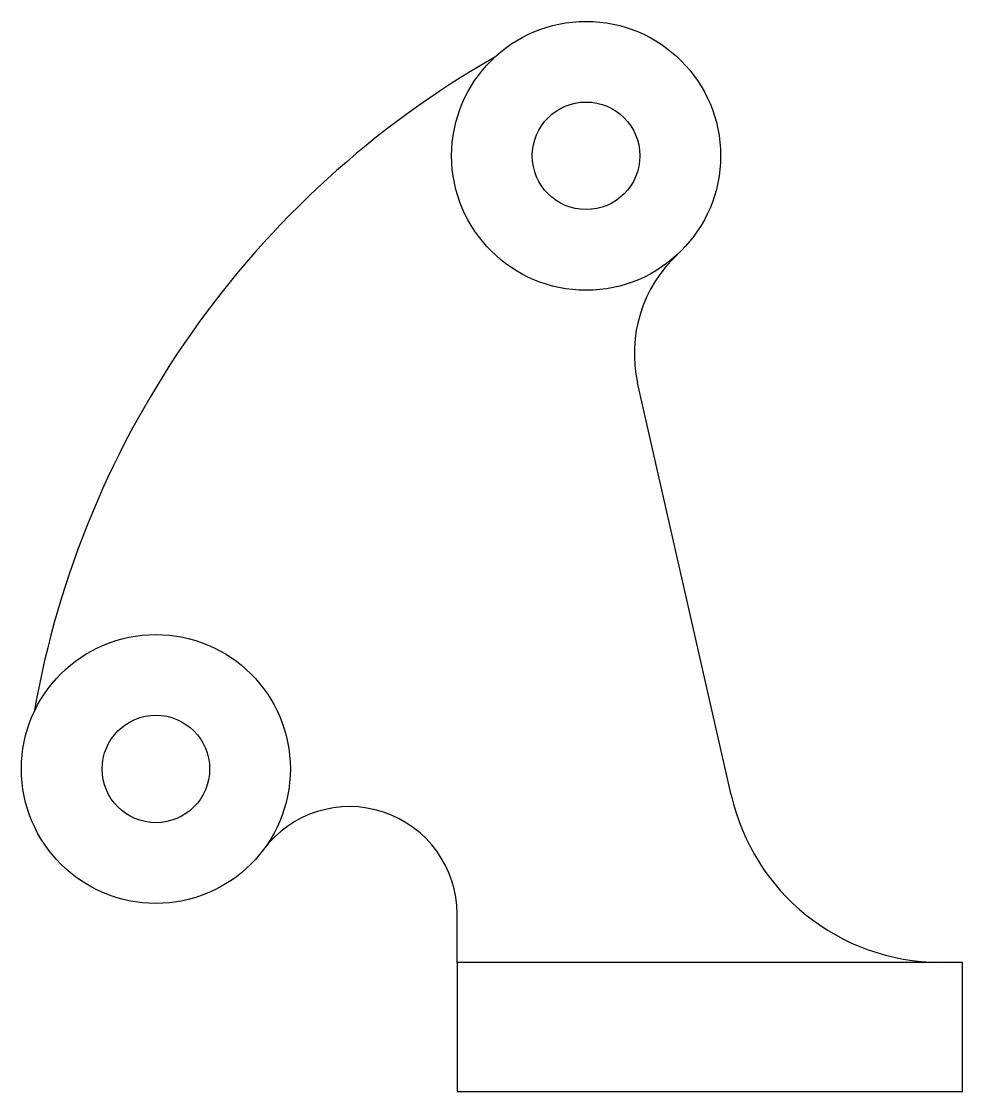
# Model space of a CAD drawing. Header units: millimetres. Extents: x 21.5 to 37.5, y 5 to 23.2.
import ezdxf

# ---------------------------------------------------------------- set-up
doc = ezdxf.new("R2010")
doc.units = ezdxf.units.MM
for name, color, linetype in [('Cerc mare', 1, 'Continuous'), ('Cerc mic', 50, 'Continuous'), ('Contur', 6, 'Continuous'), ('Dreptunghi', 80, 'Continuous')]:
    doc.layers.add(name, color=color, linetype=linetype)

msp = doc.modelspace()

# ---------------------------------------------------------------- linework, layer by layer
at = {"layer": 'Cerc mare'}
for centre in [(31.083, 20.893), (23.795, 10.504)]:
    msp.add_circle(centre, 2.278, dxfattribs=at)
at = {"layer": 'Cerc mic'}
for centre in [(31.083, 20.893), (23.795, 10.504)]:
    msp.add_circle(centre, 0.911, dxfattribs=at)
at = {"layer": 'Contur'}
for p, q in [((33.54, 10.064), (31.956, 17.045)), ((28.897, 7.224), (28.897, 8.044))]:
    msp.add_line(p, q, dxfattribs=at)
for centre, radius, start, end in [((37.437, 8.716), 15.944, 119.698, 170.045), ((34.178, 17.549), 2.278, 132.7836, 192.7836), ((37.094, 10.87), 3.644, 192.7836, 269.728), ((27.075, 8.044), 1.822, 0, 143.1301)]:
    msp.add_arc(centre, radius, start, end, dxfattribs=at)
at = {"layer": 'Dreptunghi'}
for p, q in [((37.461, 7.224), (28.897, 7.224)), ((28.897, 7.224), (28.897, 5.037)), ((37.461, 5.037), (37.461, 7.224)), ((28.897, 5.037), (37.461, 5.037))]:
    msp.add_line(p, q, dxfattribs=at)

doc.saveas('drawing.dxf')
